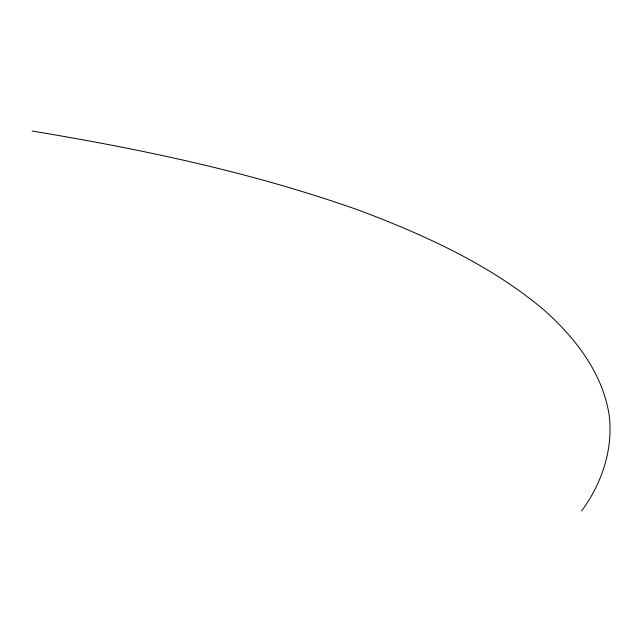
<?xml version="1.0" encoding="UTF-8"?>
<svg xmlns="http://www.w3.org/2000/svg" width="642" height="642" viewBox="0 0 642 642"><rect width="100%" height="100%" fill="white"/><g stroke="black" fill="none" stroke-linecap="round" stroke-linejoin="round"><path stroke-width="0.96" d="M581.604 510.96C602.019 483.241 613.632 448.662 609.001 414.106C602.068 371.903 574.518 337.018 543.293 309.348C489.332 264.335 424.635 235.012 359.368 210.407C253.341 172.722 142.933 149.361 32.1 131.04"/></g></svg>
